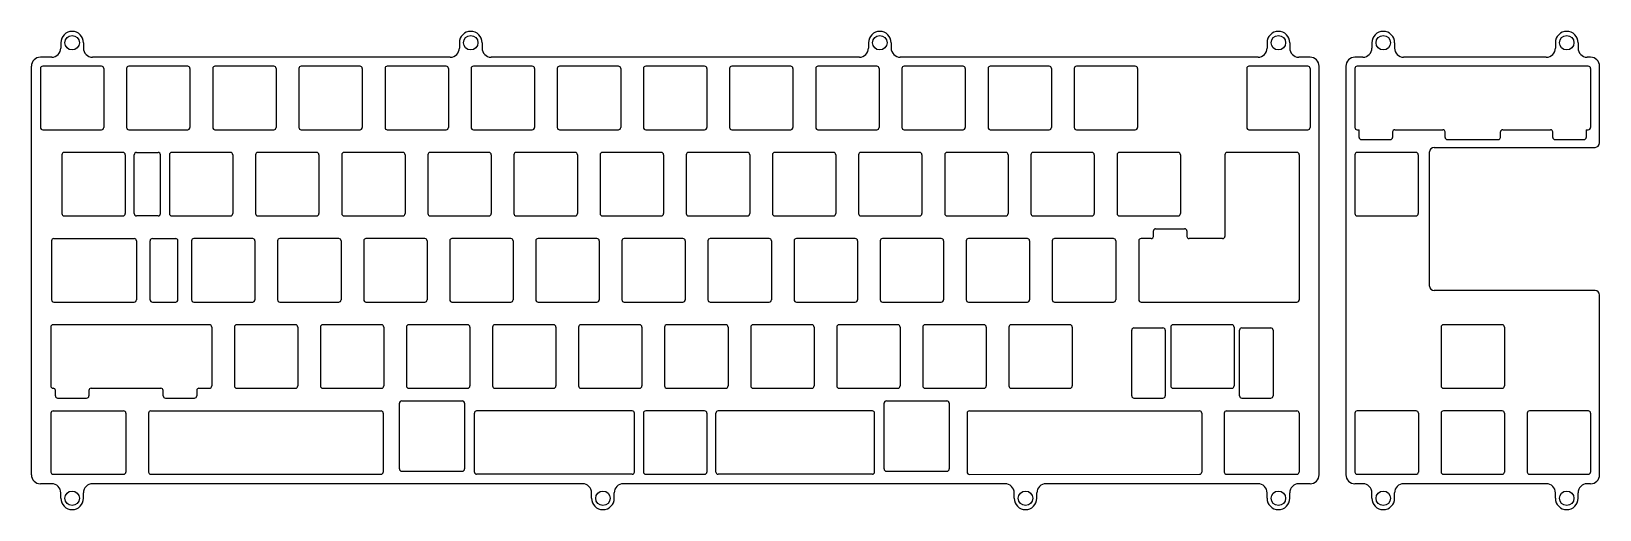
# Model space of a CAD drawing. Header units: millimetres. Extents: x 719 to 1065, y 447 to 553.
import ezdxf

# ---------------------------------------------------------------- set-up
doc = ezdxf.new("R2010")
doc.units = ezdxf.units.MM

msp = doc.modelspace()

# ---------------------------------------------------------------- linework, layer by layer
for p, q in [((723.46, 547.27), (720.96, 547.27)), ((725.46, 550.47), (725.46, 549.27)), ((730.46, 550.47), (730.46, 549.27)), ((811.46, 547.27), (732.46, 547.27)), ((813.46, 550.47), (813.46, 549.27)), ((818.46, 550.47), (818.46, 549.27)), ((901.79, 547.27), (820.46, 547.27)), ((903.79, 550.47), (903.79, 549.27)), ((908.79, 550.47), (908.79, 549.27)), ((989.79, 547.27), (910.79, 547.27)), ((991.79, 550.47), (991.79, 549.27)), ((996.79, 550.47), (996.79, 549.27)), ((1001.29, 547.27), (998.79, 547.27)), ((1012.95, 547.27), (1011.19, 547.27)), ((1014.95, 550.47), (1014.95, 549.27)), ((1019.95, 550.47), (1019.95, 549.27)), ((1053.45, 547.27), (1021.95, 547.27)), ((1055.45, 550.47), (1055.45, 549.27)), ((1060.45, 550.47), (1060.45, 549.27)), ((1063.22, 547.27), (1062.45, 547.27)), ((718.96, 455.12), (718.96, 545.27)), ((720.96, 544.77), (720.96, 531.77)), ((734.46, 545.27), (721.46, 545.27)), ((734.96, 544.77), (734.96, 531.77)), ((739.98, 544.77), (739.98, 531.77)), ((753.48, 545.27), (740.48, 545.27)), ((753.98, 544.77), (753.98, 531.77)), ((759, 544.77), (759, 531.77)), ((772.5, 545.27), (759.5, 545.27)), ((773, 544.77), (773, 531.77)), ((778.02, 544.77), (778.02, 531.77)), ((791.52, 545.27), (778.52, 545.27)), ((792.02, 544.77), (792.02, 531.77)), ((797.04, 544.77), (797.04, 531.77)), ((810.54, 545.27), (797.54, 545.27)), ((811.04, 544.77), (811.04, 531.77)), ((816.06, 544.77), (816.06, 531.77)), ((829.56, 545.27), (816.56, 545.27)), ((830.06, 544.77), (830.06, 531.77)), ((835.08, 544.77), (835.08, 531.77)), ((848.58, 545.27), (835.58, 545.27)), ((849.08, 544.77), (849.08, 531.77)), ((854.1, 544.77), (854.1, 531.77)), ((867.6, 545.27), (854.6, 545.27)), ((868.1, 544.77), (868.1, 531.77)), ((873.12, 544.77), (873.12, 531.77)), ((886.62, 545.27), (873.62, 545.27)), ((887.12, 544.77), (887.12, 531.77)), ((892.14, 544.77), (892.14, 531.77)), ((905.64, 545.27), (892.64, 545.27)), ((906.14, 544.77), (906.14, 531.77)), ((911.16, 544.77), (911.16, 531.77)), ((924.66, 545.27), (911.66, 545.27)), ((925.16, 544.77), (925.16, 531.77)), ((930.18, 544.77), (930.18, 531.77)), ((943.68, 545.27), (930.68, 545.27)), ((944.18, 544.77), (944.18, 531.77)), ((949.2, 544.77), (949.2, 531.77)), ((962.7, 545.27), (949.7, 545.27)), ((963.2, 544.77), (963.2, 531.77)), ((987.29, 544.77), (987.29, 531.77)), ((1000.79, 545.27), (987.79, 545.27)), ((1001.29, 544.77), (1001.29, 531.77)), ((1003.29, 455.12), (1003.29, 545.27)), ((1009.19, 545.27), (1009.19, 455.12)), ((1011.18, 544.77), (1011.18, 531.77)), ((1062.72, 545.27), (1011.68, 545.27)), ((1063.22, 544.77), (1063.22, 531.77)), ((1065.22, 528.37), (1065.22, 545.27)), ((721.46, 531.27), (734.46, 531.27)), ((740.48, 531.27), (753.48, 531.27)), ((759.5, 531.27), (772.5, 531.27)), ((778.52, 531.27), (791.52, 531.27)), ((797.54, 531.27), (810.54, 531.27)), ((816.56, 531.27), (829.56, 531.27)), ((835.58, 531.27), (848.58, 531.27)), ((854.6, 531.27), (867.6, 531.27)), ((873.62, 531.27), (886.62, 531.27)), ((892.64, 531.27), (905.64, 531.27)), ((911.66, 531.27), (924.66, 531.27)), ((930.68, 531.27), (943.68, 531.27)), ((949.7, 531.27), (962.7, 531.27)), ((987.79, 531.27), (1000.79, 531.27)), ((1011.68, 531.27), (1012.12, 531.27)), ((1012.12, 529.58), (1012.12, 531.27)), ((1019.52, 530.77), (1019.52, 529.58)), ((1020.02, 531.27), (1030.58, 531.27)), ((1031.08, 529.58), (1031.08, 530.77)), ((1043.32, 529.58), (1043.32, 530.77)), ((1043.82, 531.27), (1054.38, 531.27)), ((1054.88, 529.58), (1054.88, 530.77)), ((1062.28, 531.27), (1062.72, 531.27)), ((1062.28, 531.27), (1062.28, 529.58)), ((1012.62, 529.08), (1019.02, 529.08)), ((1027.68, 496.77), (1027.68, 526.37)), ((1028.68, 527.37), (1064.22, 527.37)), ((1031.58, 529.08), (1042.82, 529.08)), ((1055.38, 529.08), (1061.78, 529.08)), ((725.69, 525.75), (725.69, 512.75)), ((739.19, 526.25), (726.19, 526.25)), ((739.69, 525.75), (739.69, 512.75)), ((741.69, 512.75), (741.69, 525.75)), ((742.19, 526.25), (746.94, 526.25)), ((747.44, 512.75), (747.44, 525.75)), ((749.44, 525.75), (749.44, 512.75)), ((762.94, 526.25), (749.94, 526.25)), ((763.44, 525.75), (763.44, 512.75)), ((768.46, 525.75), (768.46, 512.75)), ((781.96, 526.25), (768.96, 526.25)), ((782.46, 525.75), (782.46, 512.75)), ((787.48, 525.75), (787.48, 512.75)), ((800.98, 526.25), (787.98, 526.25)), ((801.48, 525.75), (801.48, 512.75)), ((806.5, 525.75), (806.5, 512.75)), ((820, 526.25), (807, 526.25)), ((820.5, 525.75), (820.5, 512.75)), ((825.52, 525.75), (825.52, 512.75)), ((839.02, 526.25), (826.02, 526.25)), ((839.52, 525.75), (839.52, 512.75)), ((844.54, 525.75), (844.54, 512.75)), ((858.04, 526.25), (845.04, 526.25)), ((858.54, 525.75), (858.54, 512.75)), ((863.56, 525.75), (863.56, 512.75)), ((877.06, 526.25), (864.06, 526.25)), ((877.56, 525.75), (877.56, 512.75)), ((882.58, 525.75), (882.58, 512.75)), ((896.08, 526.25), (883.08, 526.25)), ((896.58, 525.75), (896.58, 512.75)), ((901.6, 525.75), (901.6, 512.75)), ((915.1, 526.25), (902.1, 526.25)), ((915.6, 525.75), (915.6, 512.75)), ((920.62, 525.75), (920.62, 512.75)), ((934.12, 526.25), (921.12, 526.25)), ((934.62, 525.75), (934.62, 512.75)), ((939.64, 525.75), (939.64, 512.75)), ((953.14, 526.25), (940.14, 526.25)), ((953.64, 525.75), (953.64, 512.75)), ((958.66, 525.75), (958.66, 512.75)), ((972.16, 526.25), (959.16, 526.25)), ((972.66, 525.75), (972.66, 512.75)), ((982.48, 525.75), (982.48, 507.73)), ((998.39, 526.25), (982.98, 526.25)), ((998.89, 525.75), (998.89, 493.73)), ((1011.18, 525.75), (1011.18, 512.75)), ((1024.68, 526.25), (1011.68, 526.25)), ((1025.18, 525.75), (1025.18, 512.75)), ((726.19, 512.25), (739.19, 512.25)), ((746.94, 512.25), (742.19, 512.25)), ((749.94, 512.25), (762.94, 512.25)), ((768.96, 512.25), (781.96, 512.25)), ((787.98, 512.25), (800.98, 512.25)), ((807, 512.25), (820, 512.25)), ((826.02, 512.25), (839.02, 512.25)), ((845.04, 512.25), (858.04, 512.25)), ((864.06, 512.25), (877.06, 512.25)), ((883.08, 512.25), (896.08, 512.25)), ((902.1, 512.25), (915.1, 512.25)), ((921.12, 512.25), (934.12, 512.25)), ((940.14, 512.25), (953.14, 512.25)), ((959.16, 512.25), (972.16, 512.25)), ((967.19, 509.42), (973.59, 509.42)), ((1011.68, 512.25), (1024.68, 512.25)), ((723.41, 506.73), (723.41, 493.73)), ((723.91, 507.23), (741.67, 507.23)), ((742.17, 506.73), (742.17, 493.73)), ((745.17, 493.73), (745.17, 506.73)), ((745.67, 507.23), (750.83, 507.23)), ((751.33, 493.73), (751.33, 506.73)), ((754.33, 506.73), (754.33, 493.73)), ((767.83, 507.23), (754.83, 507.23)), ((768.33, 506.73), (768.33, 493.73)), ((773.33, 506.73), (773.33, 493.73)), ((786.83, 507.23), (773.83, 507.23)), ((787.33, 506.73), (787.33, 493.73)), ((792.33, 506.73), (792.33, 493.73)), ((805.83, 507.23), (792.83, 507.23)), ((806.33, 506.73), (806.33, 493.73)), ((811.33, 506.73), (811.33, 493.73)), ((824.83, 507.23), (811.83, 507.23)), ((825.33, 506.73), (825.33, 493.73)), ((830.33, 506.73), (830.33, 493.73)), ((843.83, 507.23), (830.83, 507.23)), ((844.33, 506.73), (844.33, 493.73)), ((849.33, 506.73), (849.33, 493.73)), ((862.83, 507.23), (849.83, 507.23)), ((863.33, 506.73), (863.33, 493.73)), ((868.35, 506.73), (868.35, 493.73)), ((881.85, 507.23), (868.85, 507.23)), ((882.35, 506.73), (882.35, 493.73)), ((887.37, 506.73), (887.37, 493.73)), ((900.87, 507.23), (887.87, 507.23)), ((901.37, 506.73), (901.37, 493.73)), ((906.37, 506.73), (906.37, 493.73)), ((919.87, 507.23), (906.87, 507.23)), ((920.37, 506.73), (920.37, 493.73)), ((925.37, 506.73), (925.37, 493.73)), ((938.87, 507.23), (925.87, 507.23)), ((939.37, 506.73), (939.37, 493.73)), ((944.37, 506.73), (944.37, 493.73)), ((957.87, 507.23), (944.87, 507.23)), ((958.37, 506.73), (958.37, 493.73)), ((963.46, 506.73), (963.46, 493.73)), ((966.19, 507.23), (963.96, 507.23)), ((966.69, 507.73), (966.69, 508.92)), ((974.09, 508.92), (974.09, 507.73)), ((981.98, 507.23), (974.59, 507.23)), ((1064.22, 495.77), (1028.68, 495.77)), ((723.91, 493.23), (741.67, 493.23)), ((745.67, 493.23), (750.83, 493.23)), ((754.83, 493.23), (767.83, 493.23)), ((773.83, 493.23), (786.83, 493.23)), ((792.83, 493.23), (805.83, 493.23)), ((811.83, 493.23), (824.83, 493.23)), ((830.83, 493.23), (843.83, 493.23)), ((849.83, 493.23), (862.83, 493.23)), ((868.85, 493.23), (881.85, 493.23)), ((887.87, 493.23), (900.87, 493.23)), ((906.87, 493.23), (919.87, 493.23)), ((925.87, 493.23), (938.87, 493.23)), ((944.87, 493.23), (957.87, 493.23)), ((963.96, 493.23), (998.39, 493.23)), ((1065.22, 455.12), (1065.22, 494.77)), ((723.25, 487.71), (723.25, 474.71)), ((758.28, 488.21), (723.75, 488.21)), ((758.78, 487.71), (758.78, 474.71)), ((763.78, 487.71), (763.78, 474.71)), ((777.28, 488.21), (764.28, 488.21)), ((777.78, 487.71), (777.78, 474.71)), ((782.78, 487.71), (782.78, 474.71)), ((796.28, 488.21), (783.28, 488.21)), ((796.78, 487.71), (796.78, 474.71)), ((801.78, 487.71), (801.78, 474.71)), ((815.28, 488.21), (802.28, 488.21)), ((815.78, 487.71), (815.78, 474.71)), ((820.78, 487.71), (820.78, 474.71)), ((834.28, 488.21), (821.28, 488.21)), ((834.78, 487.71), (834.78, 474.71)), ((839.78, 487.71), (839.78, 474.71)), ((853.28, 488.21), (840.28, 488.21)), ((853.78, 487.71), (853.78, 474.71)), ((858.78, 487.71), (858.78, 474.71)), ((872.28, 488.21), (859.28, 488.21)), ((872.78, 487.71), (872.78, 474.71)), ((877.78, 487.71), (877.78, 474.71)), ((891.28, 488.21), (878.28, 488.21)), ((891.78, 487.71), (891.78, 474.71)), ((896.78, 487.71), (896.78, 474.71)), ((910.28, 488.21), (897.28, 488.21)), ((910.78, 487.71), (910.78, 474.71)), ((915.78, 487.71), (915.78, 474.71)), ((929.28, 488.21), (916.28, 488.21)), ((929.78, 487.71), (929.78, 474.71)), ((934.78, 487.71), (934.78, 474.71)), ((948.28, 488.21), (935.28, 488.21)), ((948.78, 487.71), (948.78, 474.71)), ((961.91, 472.52), (961.91, 487.02)), ((962.41, 487.52), (968.81, 487.52)), ((969.31, 487.02), (969.31, 472.52)), ((970.51, 487.71), (970.51, 474.71)), ((984.01, 488.21), (971.01, 488.21)), ((984.51, 487.71), (984.51, 474.71)), ((985.71, 472.52), (985.71, 487.02)), ((986.21, 487.52), (992.61, 487.52)), ((993.11, 487.02), (993.11, 472.52)), ((1030.21, 487.71), (1030.21, 474.71)), ((1043.71, 488.21), (1030.71, 488.21)), ((1044.21, 487.71), (1044.21, 474.71)), ((723.75, 474.21), (723.76, 474.21)), ((724.26, 472.52), (724.26, 473.71)), ((724.76, 472.02), (731.16, 472.02)), ((731.66, 473.71), (731.66, 472.52)), ((732.16, 474.21), (747.56, 474.21)), ((748.06, 472.52), (748.06, 473.71)), ((748.56, 472.02), (754.96, 472.02)), ((755.46, 473.71), (755.46, 472.52)), ((755.96, 474.21), (758.28, 474.21)), ((764.28, 474.21), (777.28, 474.21)), ((783.28, 474.21), (796.28, 474.21)), ((800.72, 471.4), (814.12, 471.4)), ((802.28, 474.21), (815.28, 474.21)), ((821.28, 474.21), (834.28, 474.21)), ((840.28, 474.21), (853.28, 474.21)), ((859.28, 474.21), (872.28, 474.21)), ((878.28, 474.21), (891.28, 474.21)), ((897.28, 474.21), (910.28, 474.21)), ((907.73, 471.4), (921.12, 471.4)), ((916.28, 474.21), (929.28, 474.21)), ((935.28, 474.21), (948.28, 474.21)), ((962.41, 472.02), (968.81, 472.02)), ((971.01, 474.21), (984.01, 474.21)), ((986.21, 472.02), (992.61, 472.02)), ((1030.71, 474.21), (1043.71, 474.21)), ((723.29, 468.71), (723.29, 455.71)), ((723.79, 469.21), (739.33, 469.21)), ((739.83, 468.71), (739.83, 455.71)), ((744.84, 468.71), (744.84, 455.71)), ((796.66, 468.71), (796.66, 455.71)), ((800.22, 456.4), (800.22, 470.9)), ((814.62, 470.9), (814.62, 456.4)), ((816.77, 455.71), (816.77, 468.71)), ((851.61, 469.21), (817.27, 469.21)), ((852.11, 455.71), (852.11, 468.71)), ((854.11, 468.71), (854.11, 455.71)), ((867.61, 469.21), (854.61, 469.21)), ((868.11, 468.71), (868.11, 455.71)), ((870.11, 455.71), (870.11, 468.71)), ((904.65, 469.21), (870.61, 469.21)), ((905.15, 455.71), (905.15, 468.71)), ((907.23, 456.4), (907.23, 470.9)), ((921.62, 470.9), (921.62, 456.4)), ((925.56, 468.7), (925.56, 455.7)), ((977.37, 468.71), (977.37, 455.71)), ((982.35, 468.71), (982.35, 455.71)), ((982.85, 469.21), (998.38, 469.21)), ((998.88, 468.71), (998.88, 455.71)), ((1011.19, 468.71), (1011.19, 455.71)), ((1024.69, 469.21), (1011.69, 469.21)), ((1025.19, 468.71), (1025.19, 455.71)), ((1030.21, 468.71), (1030.21, 455.71)), ((1043.71, 469.21), (1030.71, 469.21)), ((1044.21, 468.71), (1044.21, 455.71)), ((1049.23, 468.71), (1049.23, 455.71)), ((1062.73, 469.21), (1049.73, 469.21)), ((1063.23, 468.71), (1063.23, 455.71)), ((723.79, 455.21), (739.32, 455.21)), ((800.72, 455.9), (814.12, 455.9)), ((851.61, 455.21), (817.27, 455.21)), ((854.61, 455.21), (867.61, 455.21)), ((904.65, 455.21), (870.61, 455.21)), ((907.73, 455.9), (921.12, 455.9)), ((982.85, 455.21), (998.38, 455.21)), ((1011.69, 455.21), (1024.69, 455.21)), ((1030.71, 455.21), (1043.71, 455.21)), ((1049.73, 455.21), (1062.73, 455.21)), ((723.46, 453.12), (720.96, 453.12)), ((725.46, 449.92), (725.46, 451.12)), ((730.46, 449.92), (730.46, 451.12)), ((840.66, 453.12), (732.46, 453.12)), ((842.66, 449.92), (842.66, 451.12)), ((847.66, 449.92), (847.66, 451.12)), ((933.96, 453.12), (849.66, 453.12)), ((935.96, 449.92), (935.96, 451.12)), ((940.96, 449.92), (940.96, 451.12)), ((989.79, 453.12), (942.96, 453.12)), ((991.79, 449.92), (991.79, 451.12)), ((996.79, 449.92), (996.79, 451.12)), ((1001.29, 453.12), (998.79, 453.12)), ((1012.95, 453.12), (1011.19, 453.12)), ((1014.95, 449.92), (1014.95, 451.12)), ((1019.95, 449.92), (1019.95, 451.12)), ((1053.45, 453.12), (1021.95, 453.12)), ((1055.45, 449.92), (1055.45, 451.12)), ((1060.45, 449.92), (1060.45, 451.12)), ((1063.22, 453.12), (1062.45, 453.12))]:
    msp.add_line(p, q)
at = {"color": 1}
for p, q in [((745.34, 469.21), (796.16, 469.21)), ((926.06, 469.2), (976.87, 469.21)), ((745.34, 455.21), (796.16, 455.21)), ((926.06, 455.2), (976.87, 455.21))]:
    msp.add_line(p, q, dxfattribs=at)
for centre in [(727.96, 550.47), (815.96, 550.47), (906.29, 550.47), (994.29, 550.47), (1017.45, 550.47), (1057.95, 550.47), (727.96, 449.92), (845.16, 449.92), (938.46, 449.92), (994.29, 449.92), (1017.45, 449.92), (1057.95, 449.92)]:
    msp.add_circle(centre, 1.6)
for centre, radius, start, end in [((727.96, 550.47), 2.5, 0, 180), ((815.96, 550.47), 2.5, 0, 180), ((906.29, 550.47), 2.5, 0, 180), ((994.29, 550.47), 2.5, 0, 180), ((1017.45, 550.47), 2.5, 0, 180), ((1057.95, 550.47), 2.5, 0, 180), ((720.96, 545.27), 2, 90, 180), ((723.46, 549.27), 2, 270, 0), ((732.46, 549.27), 2, 180, 270), ((811.46, 549.27), 2, 270, 0), ((820.46, 549.27), 2, 180, 270), ((901.79, 549.27), 2, 270, 0), ((910.79, 549.27), 2, 180, 270), ((989.79, 549.27), 2, 270, 0), ((998.79, 549.27), 2, 180, 270), ((1001.29, 545.27), 2, 0, 90), ((1011.19, 545.27), 2, 90, 180), ((1012.95, 549.27), 2, 270, 0), ((1021.95, 549.27), 2, 180, 270), ((1053.45, 549.27), 2, 270, 0), ((1062.45, 549.27), 2, 180, 270), ((1063.22, 545.27), 2, 0, 90), ((721.46, 544.77), 0.5, 90, 180), ((734.46, 544.77), 0.5, 0, 90), ((740.48, 544.77), 0.5, 90, 180), ((753.48, 544.77), 0.5, 0, 90), ((759.5, 544.77), 0.5, 90, 180), ((772.5, 544.77), 0.5, 0, 90), ((778.52, 544.77), 0.5, 90, 180), ((791.52, 544.77), 0.5, 0, 90), ((797.54, 544.77), 0.5, 90, 180), ((810.54, 544.77), 0.5, 0, 90), ((816.56, 544.77), 0.5, 90, 180), ((829.56, 544.77), 0.5, 0, 90), ((835.58, 544.77), 0.5, 90, 180), ((848.58, 544.77), 0.5, 0, 90), ((854.6, 544.77), 0.5, 90, 180), ((867.6, 544.77), 0.5, 0, 90), ((873.62, 544.77), 0.5, 90, 180), ((886.62, 544.77), 0.5, 0, 90), ((892.64, 544.77), 0.5, 90, 180), ((905.64, 544.77), 0.5, 0, 90), ((911.66, 544.77), 0.5, 90, 180), ((924.66, 544.77), 0.5, 0, 90), ((930.68, 544.77), 0.5, 90, 180), ((943.68, 544.77), 0.5, 0, 90), ((949.7, 544.77), 0.5, 90, 180), ((962.7, 544.77), 0.5, 0, 90), ((987.79, 544.77), 0.5, 90, 180), ((1000.79, 544.77), 0.5, 0, 90), ((1011.68, 544.77), 0.5, 90, 180), ((1062.72, 544.77), 0.5, 0, 90), ((721.46, 531.77), 0.5, 180, 270), ((734.46, 531.77), 0.5, 270, 0), ((740.48, 531.77), 0.5, 180, 270), ((753.48, 531.77), 0.5, 270, 0), ((759.5, 531.77), 0.5, 180, 270), ((772.5, 531.77), 0.5, 270, 0), ((778.52, 531.77), 0.5, 180, 270), ((791.52, 531.77), 0.5, 270, 0), ((797.54, 531.77), 0.5, 180, 270), ((810.54, 531.77), 0.5, 270, 0), ((816.56, 531.77), 0.5, 180, 270), ((829.56, 531.77), 0.5, 270, 0), ((835.58, 531.77), 0.5, 180, 270), ((848.58, 531.77), 0.5, 270, 0), ((854.6, 531.77), 0.5, 180, 270), ((867.6, 531.77), 0.5, 270, 0), ((873.62, 531.77), 0.5, 180, 270), ((886.62, 531.77), 0.5, 270, 0), ((892.64, 531.77), 0.5, 180, 270), ((905.64, 531.77), 0.5, 270, 0), ((911.66, 531.77), 0.5, 180, 270), ((924.66, 531.77), 0.5, 270, 0), ((930.68, 531.77), 0.5, 180, 270), ((943.68, 531.77), 0.5, 270, 0), ((949.7, 531.77), 0.5, 180, 270), ((962.7, 531.77), 0.5, 270, 0), ((987.79, 531.77), 0.5, 180, 270), ((1000.79, 531.77), 0.5, 270, 0), ((1011.68, 531.77), 0.5, 180, 270), ((1020.02, 530.77), 0.5, 90, 180), ((1030.58, 530.77), 0.5, 0, 90), ((1043.82, 530.77), 0.5, 90, 180), ((1054.38, 530.77), 0.5, 0, 90), ((1062.72, 531.77), 0.5, 270, 0), ((1012.62, 529.58), 0.5, 180, 270), ((1019.02, 529.58), 0.5, 270, 0), ((1028.68, 526.37), 1, 90, 180), ((1031.58, 529.58), 0.5, 180, 270), ((1042.82, 529.58), 0.5, 270, 0), ((1055.38, 529.58), 0.5, 180, 270), ((1061.78, 529.58), 0.5, 270, 0), ((1064.22, 528.37), 1, 270, 0), ((726.19, 525.75), 0.5, 90, 180), ((739.19, 525.75), 0.5, 0, 90), ((742.19, 525.75), 0.5, 90, 180), ((746.94, 525.75), 0.5, 0, 90), ((749.94, 525.75), 0.5, 90, 180), ((762.94, 525.75), 0.5, 0, 90), ((768.96, 525.75), 0.5, 90, 180), ((781.96, 525.75), 0.5, 0, 90), ((787.98, 525.75), 0.5, 90, 180), ((800.98, 525.75), 0.5, 0, 90), ((807, 525.75), 0.5, 90, 180), ((820, 525.75), 0.5, 0, 90), ((826.02, 525.75), 0.5, 90, 180), ((839.02, 525.75), 0.5, 0, 90), ((845.04, 525.75), 0.5, 90, 180), ((858.04, 525.75), 0.5, 0, 90), ((864.06, 525.75), 0.5, 90, 180), ((877.06, 525.75), 0.5, 0, 90), ((883.08, 525.75), 0.5, 90, 180), ((896.08, 525.75), 0.5, 0, 90), ((902.1, 525.75), 0.5, 90, 180), ((915.1, 525.75), 0.5, 0, 90), ((921.12, 525.75), 0.5, 90, 180), ((934.12, 525.75), 0.5, 0, 90), ((940.14, 525.75), 0.5, 90, 180), ((953.14, 525.75), 0.5, 0, 90), ((959.16, 525.75), 0.5, 90, 180), ((972.16, 525.75), 0.5, 0, 90), ((982.98, 525.75), 0.5, 90, 180), ((998.39, 525.75), 0.5, 0, 90), ((1011.68, 525.75), 0.5, 90, 180), ((1024.68, 525.75), 0.5, 0, 90), ((726.19, 512.75), 0.5, 180, 270), ((739.19, 512.75), 0.5, 270, 0), ((742.19, 512.75), 0.5, 180, 270), ((746.94, 512.75), 0.5, 270, 0), ((749.94, 512.75), 0.5, 180, 270), ((762.94, 512.75), 0.5, 270, 0), ((768.96, 512.75), 0.5, 180, 270), ((781.96, 512.75), 0.5, 270, 0), ((787.98, 512.75), 0.5, 180, 270), ((800.98, 512.75), 0.5, 270, 0), ((807, 512.75), 0.5, 180, 270), ((820, 512.75), 0.5, 270, 0), ((826.02, 512.75), 0.5, 180, 270), ((839.02, 512.75), 0.5, 270, 0), ((845.04, 512.75), 0.5, 180, 270), ((858.04, 512.75), 0.5, 270, 0), ((864.06, 512.75), 0.5, 180, 270), ((877.06, 512.75), 0.5, 270, 0), ((883.08, 512.75), 0.5, 180, 270), ((896.08, 512.75), 0.5, 270, 0), ((902.1, 512.75), 0.5, 180, 270), ((915.1, 512.75), 0.5, 270, 0), ((921.12, 512.75), 0.5, 180, 270), ((934.12, 512.75), 0.5, 270, 0), ((940.14, 512.75), 0.5, 180, 270), ((953.14, 512.75), 0.5, 270, 0), ((959.16, 512.75), 0.5, 180, 270), ((972.16, 512.75), 0.5, 270, 0), ((1011.68, 512.75), 0.5, 180, 270), ((1024.68, 512.75), 0.5, 270, 0), ((967.19, 508.92), 0.5, 90, 180), ((973.59, 508.92), 0.5, 0, 90), ((723.91, 506.73), 0.5, 90, 180), ((741.67, 506.73), 0.5, 0, 90), ((745.67, 506.73), 0.5, 90, 180), ((750.83, 506.73), 0.5, 0, 90), ((754.83, 506.73), 0.5, 90, 180), ((767.83, 506.73), 0.5, 0, 90), ((773.83, 506.73), 0.5, 90, 180), ((786.83, 506.73), 0.5, 0, 90), ((792.83, 506.73), 0.5, 90, 180), ((805.83, 506.73), 0.5, 0, 90), ((811.83, 506.73), 0.5, 90, 180), ((824.83, 506.73), 0.5, 0, 90), ((830.83, 506.73), 0.5, 90, 180), ((843.83, 506.73), 0.5, 0, 90), ((849.83, 506.73), 0.5, 90, 180), ((862.83, 506.73), 0.5, 0, 90), ((868.85, 506.73), 0.5, 90, 180), ((881.85, 506.73), 0.5, 0, 90), ((887.87, 506.73), 0.5, 90, 180), ((900.87, 506.73), 0.5, 0, 90), ((906.87, 506.73), 0.5, 90, 180), ((919.87, 506.73), 0.5, 0, 90), ((925.87, 506.73), 0.5, 90, 180), ((938.87, 506.73), 0.5, 0, 90), ((944.87, 506.73), 0.5, 90, 180), ((957.87, 506.73), 0.5, 0, 90), ((963.96, 506.73), 0.5, 90, 180), ((966.19, 507.73), 0.5, 270, 0), ((974.59, 507.73), 0.5, 180, 270), ((981.98, 507.73), 0.5, 270, 0), ((1028.68, 496.77), 1, 180, 270), ((1064.22, 494.77), 1, 0, 90), ((723.91, 493.73), 0.5, 180, 270), ((741.67, 493.73), 0.5, 270, 0), ((745.67, 493.73), 0.5, 180, 270), ((750.83, 493.73), 0.5, 270, 0), ((754.83, 493.73), 0.5, 180, 270), ((767.83, 493.73), 0.5, 270, 0), ((773.83, 493.73), 0.5, 180, 270), ((786.83, 493.73), 0.5, 270, 0), ((792.83, 493.73), 0.5, 180, 270), ((805.83, 493.73), 0.5, 270, 0), ((811.83, 493.73), 0.5, 180, 270), ((824.83, 493.73), 0.5, 270, 0), ((830.83, 493.73), 0.5, 180, 270), ((843.83, 493.73), 0.5, 270, 0), ((849.83, 493.73), 0.5, 180, 270), ((862.83, 493.73), 0.5, 270, 0), ((868.85, 493.73), 0.5, 180, 270), ((881.85, 493.73), 0.5, 270, 0), ((887.87, 493.73), 0.5, 180, 270), ((900.87, 493.73), 0.5, 270, 0), ((906.87, 493.73), 0.5, 180, 270), ((919.87, 493.73), 0.5, 270, 0), ((925.87, 493.73), 0.5, 180, 270), ((938.87, 493.73), 0.5, 270, 0), ((944.87, 493.73), 0.5, 180, 270), ((957.87, 493.73), 0.5, 270, 0), ((963.96, 493.73), 0.5, 180, 270), ((998.39, 493.73), 0.5, 270, 0), ((723.75, 487.71), 0.5, 90, 180), ((758.28, 487.71), 0.5, 0, 90), ((764.28, 487.71), 0.5, 90, 180), ((777.28, 487.71), 0.5, 0, 90), ((783.28, 487.71), 0.5, 90, 180), ((796.28, 487.71), 0.5, 0, 90), ((802.28, 487.71), 0.5, 90, 180), ((815.28, 487.71), 0.5, 0, 90), ((821.28, 487.71), 0.5, 90, 180), ((834.28, 487.71), 0.5, 0, 90), ((840.28, 487.71), 0.5, 90, 180), ((853.28, 487.71), 0.5, 0, 90), ((859.28, 487.71), 0.5, 90, 180), ((872.28, 487.71), 0.5, 0, 90), ((878.28, 487.71), 0.5, 90, 180), ((891.28, 487.71), 0.5, 0, 90), ((897.28, 487.71), 0.5, 90, 180), ((910.28, 487.71), 0.5, 0, 90), ((916.28, 487.71), 0.5, 90, 180), ((929.28, 487.71), 0.5, 0, 90), ((935.28, 487.71), 0.5, 90, 180), ((948.28, 487.71), 0.5, 0, 90), ((962.41, 487.02), 0.5, 90, 180), ((968.81, 487.02), 0.5, 0, 90), ((971.01, 487.71), 0.5, 90, 180), ((984.01, 487.71), 0.5, 0, 90), ((986.21, 487.02), 0.5, 90, 180), ((992.61, 487.02), 0.5, 0, 90), ((1030.71, 487.71), 0.5, 90, 180), ((1043.71, 487.71), 0.5, 0, 90), ((723.75, 474.71), 0.5, 180, 270), ((758.28, 474.71), 0.5, 270, 0), ((764.28, 474.71), 0.5, 180, 270), ((777.28, 474.71), 0.5, 270, 0), ((783.28, 474.71), 0.5, 180, 270), ((796.28, 474.71), 0.5, 270, 0), ((802.28, 474.71), 0.5, 180, 270), ((815.28, 474.71), 0.5, 270, 0), ((821.28, 474.71), 0.5, 180, 270), ((834.28, 474.71), 0.5, 270, 0), ((840.28, 474.71), 0.5, 180, 270), ((853.28, 474.71), 0.5, 270, 0), ((859.28, 474.71), 0.5, 180, 270), ((872.28, 474.71), 0.5, 270, 0), ((878.28, 474.71), 0.5, 180, 270), ((891.28, 474.71), 0.5, 270, 0), ((897.28, 474.71), 0.5, 180, 270), ((910.28, 474.71), 0.5, 270, 0), ((916.28, 474.71), 0.5, 180, 270), ((929.28, 474.71), 0.5, 270, 0), ((935.28, 474.71), 0.5, 180, 270), ((948.28, 474.71), 0.5, 270, 0), ((971.01, 474.71), 0.5, 180, 270), ((984.01, 474.71), 0.5, 270, 0), ((1030.71, 474.71), 0.5, 180, 270), ((1043.71, 474.71), 0.5, 270, 0), ((723.76, 473.71), 0.5, 0, 90), ((724.76, 472.52), 0.5, 180, 270), ((731.16, 472.52), 0.5, 270, 0), ((732.16, 473.71), 0.5, 90, 180), ((747.56, 473.71), 0.5, 0, 90), ((748.56, 472.52), 0.5, 180, 270), ((754.96, 472.52), 0.5, 270, 0), ((755.96, 473.71), 0.5, 90, 180), ((800.72, 470.9), 0.5, 90, 180), ((814.12, 470.9), 0.5, 0, 90), ((907.73, 470.9), 0.5, 90, 180), ((921.12, 470.9), 0.5, 0, 90), ((962.41, 472.52), 0.5, 180, 270), ((968.81, 472.52), 0.5, 270, 0), ((986.21, 472.52), 0.5, 180, 270), ((992.61, 472.52), 0.5, 270, 0), ((723.79, 468.71), 0.5, 90, 180), ((739.33, 468.71), 0.5, 0, 90), ((745.34, 468.71), 0.5, 90, 180), ((796.16, 468.71), 0.5, 0, 90), ((817.27, 468.71), 0.5, 90, 180), ((851.61, 468.71), 0.5, 0, 90), ((854.61, 468.71), 0.5, 90, 180), ((867.61, 468.71), 0.5, 0, 90), ((870.61, 468.71), 0.5, 90, 180), ((904.65, 468.71), 0.5, 0, 90), ((926.06, 468.7), 0.5, 90, 180), ((976.87, 468.71), 0.5, 0, 90), ((982.85, 468.71), 0.5, 90, 180), ((998.38, 468.71), 0.5, 0, 90), ((1011.69, 468.71), 0.5, 90, 180), ((1024.69, 468.71), 0.5, 0, 90), ((1030.71, 468.71), 0.5, 90, 180), ((1043.71, 468.71), 0.5, 0, 90), ((1049.73, 468.71), 0.5, 90, 180), ((1062.73, 468.71), 0.5, 0, 90), ((720.96, 455.12), 2, 180, 270), ((723.79, 455.71), 0.5, 180, 270), ((739.33, 455.71), 0.5, 270, 0), ((745.34, 455.71), 0.5, 180, 270), ((796.16, 455.71), 0.5, 270, 0), ((800.72, 456.4), 0.5, 180, 270), ((814.12, 456.4), 0.5, 270, 0), ((817.27, 455.71), 0.5, 180, 270), ((851.61, 455.71), 0.5, 270, 0), ((854.61, 455.71), 0.5, 180, 270), ((867.61, 455.71), 0.5, 270, 0), ((870.61, 455.71), 0.5, 180, 270), ((904.65, 455.71), 0.5, 270, 0), ((907.73, 456.4), 0.5, 180, 270), ((921.12, 456.4), 0.5, 270, 0), ((926.06, 455.7), 0.5, 180, 270), ((976.87, 455.71), 0.5, 270, 0), ((982.85, 455.71), 0.5, 180, 270), ((998.38, 455.71), 0.5, 270, 0), ((1001.29, 455.12), 2, 270, 0), ((1011.19, 455.12), 2, 180, 270), ((1011.69, 455.71), 0.5, 180, 270), ((1024.69, 455.71), 0.5, 270, 0), ((1030.71, 455.71), 0.5, 180, 270), ((1043.71, 455.71), 0.5, 270, 0), ((1049.73, 455.71), 0.5, 180, 270), ((1062.73, 455.71), 0.5, 270, 0), ((1063.22, 455.12), 2, 270, 0), ((723.46, 451.12), 2, 0, 90), ((732.46, 451.12), 2, 90, 180), ((840.66, 451.12), 2, 0, 90), ((849.66, 451.12), 2, 90, 180), ((933.96, 451.12), 2, 0, 90), ((942.96, 451.12), 2, 90, 180), ((989.79, 451.12), 2, 0, 90), ((998.79, 451.12), 2, 90, 180), ((1012.95, 451.12), 2, 0, 90), ((1021.95, 451.12), 2, 90, 180), ((1053.45, 451.12), 2, 0, 90), ((1062.45, 451.12), 2, 90, 180), ((727.96, 449.92), 2.5, 180, 0), ((845.16, 449.92), 2.5, 180, 0), ((938.46, 449.92), 2.5, 180, 0), ((994.29, 449.92), 2.5, 180, 0), ((1017.45, 449.92), 2.5, 180, 0), ((1057.95, 449.92), 2.5, 180, 0)]:
    msp.add_arc(centre, radius, start, end)

doc.saveas('drawing.dxf')
